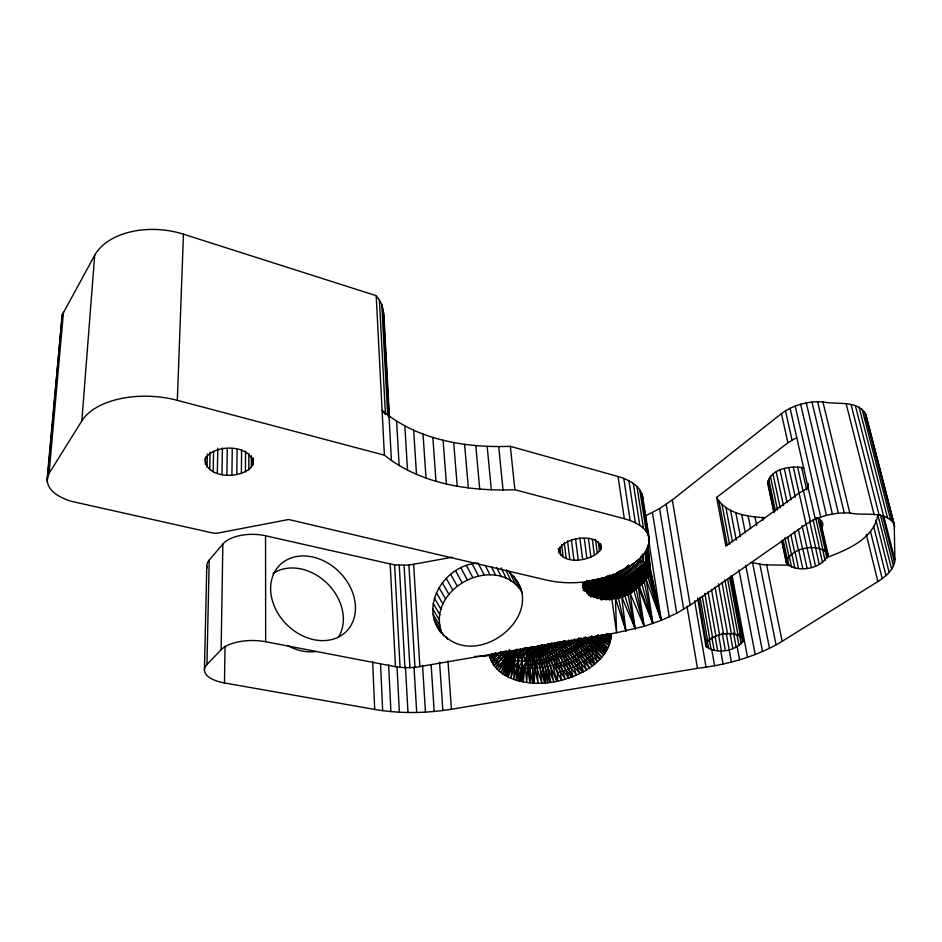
<?xml version="1.0" encoding="UTF-8"?>
<svg xmlns="http://www.w3.org/2000/svg" width="942" height="942" viewBox="0 0 942 942"><rect width="100%" height="100%" fill="white"/><g stroke="black" fill="none" stroke-linecap="round" stroke-linejoin="round"><path stroke-width="1.41" d="M491.606 654.125L489.263 655.844C498.236 683.032 533.513 686.306 557.605 681.231L557.605 672.6L550.658 648.096L560.313 662.791L571.688 677.098L558.688 644.505L569.922 658.705L582.627 672.141C596.781 664.628 610.875 651.369 611.205 634.272M538.235 645.435L526.696 654.549L523.151 681.808L523.199 668.113L522.08 661.378L519.819 654.961L513.731 679.288L515.274 654.678L506.831 676.274L512.613 654.207L518.324 649.733M252.845 464.818C253.363 443.847 213.363 443.458 205.085 458.966C205.486 479.572 244.049 479.796 252.845 464.818L252.88 457.529M253.374 462.063L253.386 459.143M248.782 469.811L248.876 453.632M251.29 467.444L251.349 455.669M803.926 467.95C791.362 465.207 770.332 468.41 767.695 483.27L773.888 512.672M245.426 471.824L245.579 451.253M241.387 473.402L241.599 449.911M236.819 474.485L237.09 449.534M231.92 475.015L232.262 448.604M644.87 516.192L659.588 508.609L672.294 499.943L781.424 413.644C793.211 404.86 808.33 400.986 822.919 401.881C836.225 405.001 857.632 399.526 865.733 414.315L894.205 524.188L894.9 559.736C894.335 569.686 885.574 576.492 877.897 581.532L782.166 641.325C756.544 656.845 726.977 664.663 697.457 668.337L451.442 709.244C426.102 713.341 400.056 713.765 374.704 709.444L224.479 682.95A32.817 14.165 -0.4 0 1 206.946 664.569L221.135 649.733L222.854 544.052A31.981 15.979 0 0 1 265.55 535.774L394.616 564.941L408.91 565.106L452.501 557.169M226.892 474.992L227.293 448.569M224.479 682.95L225.02 646.271M221.959 474.403L222.418 447.956M217.331 473.261L217.802 448.262M213.175 471.636L213.599 451.242M534.22 646.848L523.752 654.843L527.779 668.384L529.828 682.762L530.464 653.972L541.744 644.658M204.438 670.045L206.781 566.001M209.701 469.575L210.101 452.066M206.946 664.569L209.206 560.066L222.854 544.052M205.356 464.524L205.533 457.211M207.063 467.173L207.37 454.02M781.695 541.002L786.264 562.562C796.19 574.114 823.673 568.862 827.994 554.12L820.812 522.81M597.475 598.264L643.351 561.444L643.598 554.143M47.1 479.101L49.031 473.485L81.848 420.862A72.357 40.165 3.4 0 1 177.332 400.326L183.466 234.193A67.365 43.379 5.5 0 0 94.683 255.294L62.231 314.875L47.1 479.101C47.23 491.571 60.747 497.929 70.991 501.238L213.763 533.219L216.919 533.266L288.629 519.501L547.867 580.378C570.11 585.147 593.731 582.58 614.796 574.173C628.95 566.672 649.591 556.981 649.238 538.377L642.691 496.846C640.289 485.318 628.338 479.502 618.046 476.511L510.34 446.343C465.595 447.968 417.271 440.114 382.099 410.429L385.443 414.504L379.402 300.015L376.199 295.682L183.466 234.193M441.975 633.236C424.983 589.292 494.856 552.247 521.55 591.199M81.848 420.862L94.683 255.294M441.091 632.894C418.719 605.247 445.59 564.352 478.136 563.116M542.003 644.893L530.464 653.972L535.021 668.219L538.023 683.221L536.339 652.747L542.545 667.372L547.726 682.738L542.427 651.04L550.199 665.853L556.887 681.36L557.605 672.6L544.488 650.392L553.602 643.174M49.031 473.485L63.503 311.884M519.807 681.09L523.163 654.867L533.196 646.53M47.23 482.01L47.618 477.618M47.701 476.24L62.231 314.875M558.653 551.47C561.008 536.763 600.843 531.512 600.843 549.221C593.436 561.208 561.091 566.637 558.312 548.609M877.897 514.768C874.07 538.494 848.024 549.433 828.042 557.075M580.625 637.816L589.433 645.14L597.522 661.637L591.376 655.385L579.212 639.041L587.879 646.659C569.851 662.473 544.841 670.339 520.985 667.866L518.818 680.819L518.359 654.949L527.591 647.755M516.628 680.23L518.842 667.548L522.08 661.378L520.997 654.973L531.17 646.742M525.883 647.519L516.722 654.831L512.86 666.135L510.717 678.122L514.779 666.677L518.3 661.072L516.722 654.831L524.529 648.308M514.779 666.677L512.86 666.135L507.997 676.886L511.035 665.511L514.791 660.495L515.816 654.761L523.728 648.249M512.86 666.135L511.035 665.511L513.896 654.478L504.724 675.108L511.412 653.925L516.981 649.262M822.26 526.955C824.415 522.633 820.317 518.642 816.349 517.617M743.203 638.817C733.653 629.645 712.411 633.118 705.617 644.328L705.841 645.988C715.602 654.878 736.267 651.487 743.344 640.501L731.416 576.221M505.465 675.555L513.531 654.419L520.408 648.956M497.117 669.291L509.21 653.124L500.944 672.612L511.412 653.925L517.087 649.368M786.264 562.562C790.055 547.596 818.433 542.168 827.994 554.12M510.517 650.875L508.233 652.676L503.358 661.425L495.433 667.501L501.003 659.376L509.634 650.321L507.349 652.147L498.942 670.998L510.258 653.536L502.745 673.871L512.613 654.207C530.64 657.01 548.774 649.886 564.376 641.431L589.645 667.913L573.313 640.313M503.11 674.131L507.667 664.075L503.358 661.425L499.083 657.116L497.612 654.678L500.379 651.958M598.135 635.144L608.932 645.576L596.392 635.779L589.433 645.14L601.773 657.186L585.3 636.827M504.688 662.367L509.74 653.371L513.154 650.592M627.843 595.073C636.38 588.02 651.393 580.354 650.286 567.249L647.966 545.371M503.122 651.746L493.938 665.629L501.003 659.376L509.328 650.098M501.085 652.005L497.612 654.678L491.512 661.814L499.083 657.116L505.866 650.969L501.003 659.376L506.089 651.205L512.613 654.207M504.347 651.275L492.631 663.733M514.791 660.495C539.519 663.992 565.541 654.714 583.969 638.181L603.587 654.926L588.409 637.663M583.969 638.181L600.219 658.917L593.166 653.736C583.263 663.05 570.628 669.044 557.605 672.6L561.503 680.324L572.83 676.686L582.627 672.141L566.754 641.526M588.161 594.402L610.357 575.362M495.645 652.888L489.828 657.869L497.612 654.678L501.179 652.135M592.53 596.321L628.809 565.306M583.004 588.067L593.013 579.554M596.898 598.088L641.019 560.726L640.584 556.463M590.799 597.098L628.714 565.282M596.71 597.97L641.019 560.726L645.682 562.433L648.967 564.882L650.286 567.249L608.697 599.147M582.721 587.702L591.694 580.225M584.476 591.129L599.124 578.906M601.067 599.689L645.682 562.433L645.482 550.87M586.006 591.317L602.703 577.517M587.101 593.684L609.863 575.032M588.538 594.696L613.525 574.208M539.978 645.812L529.899 654.078L530.311 661.202L532.571 668.349L534.173 683.103L535.021 668.219L534.35 653.206L540.013 667.737L544.688 682.997L540.449 651.664L552.142 642.727M607.107 599.265L648.967 564.882L647.519 547.702M526.696 654.549L532.736 682.997L532.383 653.618L541.885 683.162L538.353 652.229L548.48 643.951M601.75 598.264L645.682 562.433L597.758 598.723M605.942 599.948L648.967 564.882L602.774 599.689M583.404 588.715L594.708 579.542M595.58 597.428L641.019 560.726L638.252 560.113L592.954 596.663M585.583 590.822L601.337 578.141M600.431 598.959L645.682 562.433L599.677 598.311M540.449 651.664L547.643 666.441L553.837 681.937L546.548 649.662L554.544 643.209M589.986 596.121L622.909 569.698M601.408 599.889L647.024 563.21L646.424 549.987M548.15 643.527L536.822 652.641L539.189 660.001M583.016 586.254L589.916 580.755M605.741 599.218L648.967 564.882L604.293 599.395M583.051 590.61L597.805 578.93M520.985 667.866L521.468 681.443L523.199 668.113L526.095 661.414L523.163 654.867L533.525 646.648M607.354 599.618L649.744 565.977L647.731 545.477M555.709 642.526L546.548 649.662L565.341 679.276L554.65 646.412L560.384 641.867M590.34 595.144L621.532 570.581M582.639 585.7L589.504 580.319M588.585 595.238L619.341 571.135M586.642 592.483L607.354 576.28M547.643 666.441L549.692 682.538L545.088 666.948L538.353 652.229L548.75 644.104M557.605 681.231L561.503 680.324L560.372 671.823L552.695 647.272L559.536 641.926M582.921 585.665L588.691 581.19M594.084 597.216L641.019 560.726L593.354 597.028M544.829 644.493L533.29 653.442L534.691 660.731M554.65 646.412L560.525 642.044L554.65 646.412L576.492 675.155L573.619 666.771L562.398 642.562L564.729 640.76M582.509 585.441L588.255 581.002M583.781 589.362L597.546 578.706M602.892 599.242L648.249 564.152L647.119 548.162M507.349 652.147L509.669 650.369M586.666 591.941L607.366 575.998M511.412 653.925L517.217 649.474M588.903 595.285L621.449 570.357M808.165 483.434L808.401 487.815L799.146 493.066L725.823 546.125L716.638 497.4L787.936 442.799L796.744 437.512L790.102 408.263M564.093 640.595L559.489 644.116L564.093 651.676L571.064 667.925L572.83 676.686L568.462 669.008L552.695 647.272M516.722 654.831L526.001 647.755M523.163 654.867L533.714 646.871M556.887 681.36L548.597 648.92L557.982 641.808M562.398 642.562L564.705 640.819L562.398 642.562L586.654 669.844L583.169 661.519L570.887 640.419M530.464 653.972L542.074 645.235M538.353 652.229L550.01 643.492M608.768 599.465L650.498 568.179M560.655 642.314L555.968 645.823L559.736 653.677L568.815 678.158L557.817 663.663L548.597 648.92M627.596 594.638L636.133 588.962L644.187 626.324L616.574 632.788L414.951 667.419L404.93 667.748L395.475 666.712L265.668 641.726A33.347 14.695 -0.6 0 0 221.135 649.733M582.921 584.311L587.608 580.802M546.548 649.662L555.886 642.691M615.326 598.241L650.121 572.265L661.26 620.378L644.187 626.324L629.927 592.895C615.974 601.549 586.207 603.551 582.745 582.827M619.659 597.934L647.919 576.904L661.26 620.378L676.733 613.266L690.156 605.153L806.093 524.27C818.916 515.875 834.588 512.307 849.814 512.99C863.473 516.251 885.08 509.846 894.205 524.188M614.737 598.547L650.121 572.265L610.652 599.489M619.754 597.781L647.919 576.904L617.128 598.394M626.571 594.838L644.222 581.72L652.9 623.498L638.311 587.243L644.187 626.324L633.86 590.528L628.055 594.838M627.678 594.885L639.418 586.36L627.643 595.097L639.418 586.36L652.9 623.498L646.118 579.46L622.356 596.675M490.582 659.859L497.612 654.678M582.698 583.993L587.419 580.519M627.784 594.908L639.418 586.36M615.668 598.394L649.697 573.466L661.26 620.378L646.118 579.46M626.677 594.59L644.222 581.72L622.662 597.016M627.772 594.473L641.902 584.122L652.9 623.498M613.713 598.7L650.121 572.265L611.888 599.347M619.601 597.487L647.919 576.904L616.963 598.912M609.203 599.701L650.581 569.686L661.26 620.378L648.508 539.342M622.792 597.169L644.222 581.72M615.986 598.535L649.179 574.644L661.26 620.378L650.38 571.241L609.556 599.948M489.263 655.844L494.161 653.324M495.951 653.454L485.354 656.221L474.662 656.456M787.795 565.176L764.716 564.906L751.174 562.539M177.332 400.326L384.395 455.163C420.733 484.294 469.611 491.359 514.885 489.734L624.322 518.712C634.531 521.562 646.73 526.919 649.238 538.377M716.638 497.4C726.2 513.779 747.512 516.887 764.81 517.641M511.035 665.511L507.667 664.075M606.118 634.013L611.064 636.992L606.672 633.731M603.987 634.684L610.805 639.017L605.306 634.708M601.231 634.932L610.392 641.055L602.703 634.708M438.854 629.197C473.555 678.134 557.523 609.439 506.502 569.992M606.707 633.389L611.134 636.451L607.849 633.742M598.311 635.014L609.827 643.092L601.078 635.485M591.081 636.509L607.237 649.156L595.521 637.345L607.873 647.955L596.392 635.779M588.821 637.145L606.106 651.158L591.6 635.826M605.341 634.519L610.875 638.664M586.442 637.699L604.846 653.147L590.528 637.298M599.76 659.424L576.634 639.465M598.241 635.191L609.097 645.117M574.067 639.771L591.376 655.385L595.073 663.804L589.468 656.986L571.405 640.065M594.532 638.923L606.624 650.31M568.838 640.219L580.696 652.417L594.426 664.31L577.281 638.97M593.425 640.501L605.2 652.629M567.037 641.361L578.682 653.772L592.447 665.9L574.973 639.112M574.667 639.347L577.764 643.468M582.556 639.524L593.166 653.736M562.904 642.291L568.285 649.509L580.001 673.518L567.59 659.812L556.71 645.458L559.736 653.677M578.8 637.722L581.049 640.854M570.64 640.595L574.173 645.976M436.193 624.558L440.679 631.988M434.274 619.577L441.021 630.775M442.21 633.389L443.694 635.85M433.12 614.337L439.879 625.582M446.214 637.075L447.685 639.524M432.755 608.921L439.502 620.225M433.179 603.445L439.902 614.796M434.368 597.993L441.068 609.403M436.323 592.659L442.976 604.128M438.972 587.537L445.59 599.065M442.293 582.709L448.851 594.284M446.225 578.258L452.713 589.892M450.688 574.267L457.117 585.948M568.568 640.383L580.896 662.921L583.463 671.705L578.541 664.263L560.62 643.516L564.093 651.676M455.61 570.793L461.969 582.521M460.909 567.896L467.185 579.66M466.49 565.624L472.696 577.434M379.402 300.015L381.757 304.549L383.83 313.922L389.458 417.4M472.272 564.023L478.395 575.856M478.736 564.305L484.176 574.973M485.189 565.294L489.97 574.797M491.524 567.002L495.645 575.327M496.599 567.32L501.132 576.563M564.376 641.431L568.285 649.509M501.191 567.92L506.313 578.482M506.042 570.511L511.106 581.061M509.775 572.406L515.427 584.252M520.997 590.293L522.221 592.883M513.59 576.198L519.195 588.008M519.254 585.217L521.103 589.127M516.769 580.484L521.103 589.645M565.801 670.021L569.109 678.052M552.342 647.425L555.25 655.479M629.927 592.895L635.191 628.82L621.638 596.58L625.959 630.975L615.444 598.241L616.574 632.788L611.841 598.782M624.782 595.379L635.191 628.82L627.855 593.978M548.244 649.062L550.681 657.069M865.733 414.315L894.676 526.861M864.332 411.654L892.828 521.727M862.107 409.287L890.567 519.548M859.104 407.285L887.482 517.7M883.726 516.051L894.9 559.736M855.383 405.672L883.643 516.24M882.548 515.827L894.547 562.845M880.429 514.838L893.452 566.012M851.05 404.518L879.145 515.203M877.979 515.321L891.627 569.215M875.93 520.055L889.13 572.418M846.199 403.847L874.094 514.615M873.587 526.131L885.975 575.55M530.311 661.202L528.568 654.278L526.672 682.385L525.459 668.278M870.49 531.476L882.207 578.612M866.287 534.491L877.897 581.532M822.919 401.881L849.814 512.99M817.574 401.704L844.22 512.86M811.98 402.057L838.368 513.237M544.182 650.498L546.066 658.423M806.293 402.917L832.387 514.085M800.653 404.259L826.452 515.38M796.744 437.512L815.313 519.207M795.201 406.061L820.706 517.111M618.282 597.593L625.959 630.975M819.94 520.879L827.936 556.18M818.198 519.207L825.369 550.599M825.027 549.822L826.97 558.335M815.654 517.876L822.802 549.304M822.566 549.139L825.145 560.466M801.595 467.35L806.717 489.934M813.064 519.819L819.528 548.409M819.293 548.173L822.531 562.515M785.475 410.818L792.045 440.02M803.373 490.358L810.403 521.609M797.591 466.914L802.984 490.923M809.59 520.773L815.701 547.95M815.407 547.172L819.269 564.364M806.058 523.622L815.489 565.942M781.424 413.644L787.936 442.799M793.246 466.973L806.093 524.27M802.007 525.518L811.356 567.202M788.748 467.538L795.307 497.199M802.643 548.056L807.035 568.061M798.274 529.286L802.666 549.316M784.286 468.563L791.092 499.637M798.686 549.928L802.725 568.509M794.412 532.03L798.451 550.611M780.047 470.011L787.1 502.475M794.895 551.364L798.604 568.521M790.939 535.103L794.636 552.247M776.22 471.824L783.508 505.666M791.775 553.778L794.836 568.085M787.712 537.022L791.374 554.143M772.946 473.92L780.176 507.726M789.161 555.78L791.598 567.237M784.874 537.694L788.819 556.227M770.379 476.205L777.55 509.963M787.194 557.393L789.019 565.989M783.155 539.884L787.076 558.382M782.649 542.875L784.168 550.057M785.687 557.24L787.206 564.411M782.001 540.637L786.217 560.525M768.601 478.595L775.443 510.905M767.695 480.985L774.206 511.836M768.566 485.377L771.91 501.203M772.511 504.076L773.723 509.834M542.545 667.372L545.771 682.938M762.29 517.605L762.867 520.42M766.494 564.317L782.166 641.325M755.013 517.028L756.72 525.471M759.841 564.105L776.055 644.905M748.125 515.992L750.656 528.686M752.411 561.938L769.496 648.308M741.695 514.509L745.31 532.878M544.488 650.392L550.787 682.385M735.796 512.613L740.494 536.669M745.723 565.341L762.525 651.511M730.521 510.293L736.267 540.072M738.952 569.934L755.178 654.502M725.905 507.585L732.429 541.697M722.019 504.512L729.603 544.405M718.923 501.109L727.295 545.394M732.134 575.703L747.512 657.257M731.369 576.928L743.344 640.501M730.721 576.033L742.237 637.287M741.295 635.049L742.649 642.267M729.532 577.481L740.494 635.968M739.293 633.942L741.177 644.022M727.636 579.236L738.033 634.932M736.844 634.202L738.987 645.706M724.893 579.907L734.96 634.225M737.197 646.918L739.576 659.777M733.512 632.871L736.161 647.236M721.949 582.392L731.428 633.884M730.215 634.202L732.852 648.555M718.44 583.84L727.577 633.907M726.306 633.825L731.416 662.038M715.049 587.101L723.597 634.307M722.208 633.13L725.316 650.345M711.446 589.303L719.653 635.073M718.593 634.955L721.419 650.745M720.748 651.016L723.079 664.028M708.043 591.847L715.932 636.156M715.096 636.427L717.639 650.781M704.781 593.248L712.588 637.522M711.893 637.522L714.166 650.451M702.285 596.286L709.785 639.088M711.822 649.862L714.601 665.758M709.114 638.276L711.128 649.768M700.047 597.31L707.63 640.796M707.159 640.136L708.655 648.767M698.681 599.147L706.217 642.562M701.872 618.682L702.367 621.555M705.864 641.737L706.865 647.495M697.61 598.088L705.841 645.988M694.631 600.76L706.053 667.183M672.294 499.943L690.156 605.153M687.001 606.248L697.457 668.337M666.218 504.406L683.727 609.321M659.588 508.609L676.733 613.266M652.453 512.554L669.232 616.951M641.632 493.184L649.379 542.027M639.7 489.699L646.259 531.441M636.922 486.425L643.445 528.274M633.307 483.423L639.795 525.365M642.232 554.214L643.351 561.444M628.903 480.738L635.344 522.775M623.792 478.418L630.163 520.549M618.046 476.511L624.322 518.712M600.866 544.123L601.267 546.984M600.066 543.51L600.843 549.221M598.158 541.473L599.524 551.447M595.426 539.342L597.358 553.566M592.341 539.86L594.437 555.486M588.456 538.683L590.917 557.134M584.311 538.577L586.913 558.429M579.872 538.059L582.627 559.336M575.515 538.53L578.223 559.795M571.405 539.943L573.902 559.807M567.543 540.896L569.828 559.348M564.27 542.827L566.189 558.465M561.573 544.358L563.128 557.169M559.76 546.972L560.796 555.521M558.759 549.316L559.277 553.602M510.34 446.343L514.885 489.734M498.707 446.626L503.052 490.028M487.179 446.378L491.312 489.828M475.792 445.613L479.725 489.122M464.606 444.33L468.339 487.909M453.691 442.516L457.223 486.19M443.081 440.208L446.426 483.964M432.837 437.382L436.005 481.256M447.968 660.919L451.442 709.244M439.561 662.202L442.881 710.515M423.005 434.062L426.019 478.053M431.13 664.628L434.191 711.469M413.668 430.247L416.505 474.368M422.546 665.276L425.443 712.128M413.644 564.411L419.885 666.748M404.848 425.961L407.533 470.235M408.91 565.106L414.951 667.419M414.021 667.054L416.694 712.458M396.606 421.227L399.161 465.642M404.083 565.424L409.923 667.76M405.46 667.042L407.98 712.493M399.278 565.365L404.93 667.748M383.229 309.2L391.425 460.614M383.865 324.46L384.265 331.725M384.819 341.899L385.29 350.624M385.761 359.349L386.149 366.626M386.703 376.8L387.103 384.065M387.645 394.251L388.045 401.516M388.599 411.701L388.905 417.506M381.757 304.549L387.727 415.834M394.616 564.941L400.067 667.395M397.006 666.701L399.373 712.199M390.188 564.14L395.475 666.712M376.199 295.682L384.395 455.163M388.622 664.557L390.918 711.587M642.691 496.846L642.809 499.354M380.556 664.251L382.676 710.68M372.655 661.484L374.704 709.444M866.263 417.188L866.369 420.026M61.63 317.972L61.701 321.128M530.158 668.396L530.37 682.82M265.55 535.774L265.668 641.726M207.052 568.014A31.486 15.437 0.2 0 1 209.206 560.066M316.171 651.475A46.382 37.056 44.8 0 1 287.887 645.717M272.956 573.513A46.382 37.056 44.8 0 1 327.039 583.216A46.382 37.056 44.8 0 1 338.461 637.263M516.769 667.148L516.228 680.1L518.842 667.548L516.769 667.148M272.568 601.314A46.982 37.185 44.8 0 0 344.219 633.354A46.982 37.185 44.8 0 0 322.294 560.196A46.982 37.185 44.8 0 0 272.568 601.314"/></g></svg>
